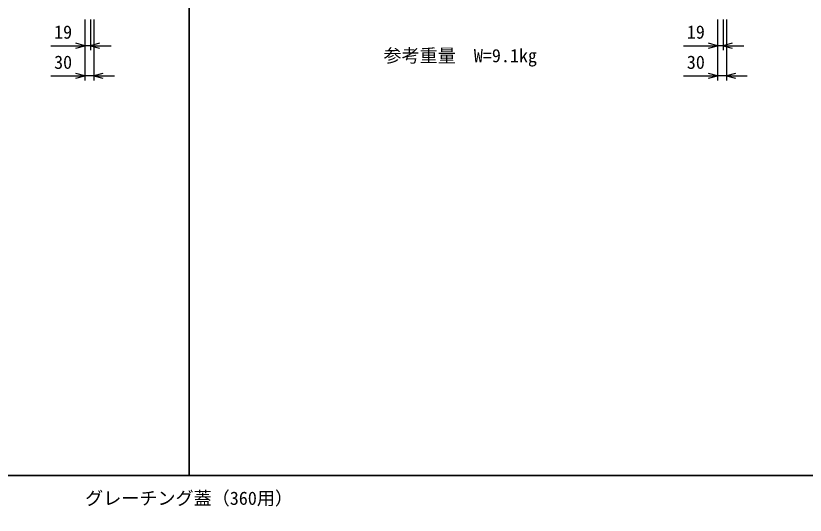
# Model space of a CAD drawing. Units: millimetres, scale not verified. Extents: x -25200 to 25200, y -8910 to 8910.
# Drawn here: x -11992 to -9372, y -1750 to -93 of the extents above; entities that cross this region are included whole.
import ezdxf
from ezdxf.enums import TextEntityAlignment as Align

# ---------------------------------------------------------------- set-up
doc = ezdxf.new("R2010")
doc.units = ezdxf.units.MM
doc.header["$LTSCALE"] = 30
doc.layers.add('0-0_DIM', color=7, linetype='Continuous', lineweight=25)
doc.layers.add('0-6_TXT', color=7, linetype='Continuous', lineweight=25)
doc.styles.add('ＭＳ ゴシック', font='')
doc.styles.get('ＭＳ ゴシック').set_extended_font_data('MS Gothic')

msp = doc.modelspace()

# ---------------------------------------------------------------- linework, layer by layer
at = {"layer": '0-0_DIM'}
for p, q in [((-11763.18, -105.31), (-11763.18, -306.9)), ((-11744.18, -105.31), (-11744.18, -206.9)), ((-11733.18, -105.31), (-11733.18, -306.9)), ((-9663.18, -105.31), (-9663.18, -306.9)), ((-9644.18, -105.31), (-9644.18, -206.9)), ((-9633.18, -105.31), (-9633.18, -306.9)), ((-11875.79, -191.9), (-11763.18, -191.9)), ((-11744.18, -191.9), (-11763.18, -191.9)), ((-11744.18, -191.9), (-11675.71, -191.9)), ((-9775.79, -191.9), (-9663.18, -191.9)), ((-9644.18, -191.9), (-9663.18, -191.9)), ((-9644.18, -191.9), (-9575.71, -191.9)), ((-11875.79, -291.9), (-11763.18, -291.9)), ((-11733.18, -291.9), (-11763.18, -291.9)), ((-11733.18, -291.9), (-11664.71, -291.9)), ((-9775.79, -291.9), (-9663.18, -291.9)), ((-9633.18, -291.9), (-9663.18, -291.9)), ((-9633.18, -291.9), (-9564.71, -291.9))]:
    msp.add_line(p, q, dxfattribs=at)
for points in [[(-11793.18, -199.94), (-11763.18, -191.9), (-11793.18, -183.86)], [(-11714.18, -183.86), (-11744.18, -191.9), (-11714.18, -199.94)], [(-9693.18, -199.94), (-9663.18, -191.9), (-9693.18, -183.86)], [(-9614.18, -183.86), (-9644.18, -191.9), (-9614.18, -199.94)], [(-11793.18, -299.94), (-11763.18, -291.9), (-11793.18, -283.86)], [(-11703.18, -283.86), (-11733.18, -291.9), (-11703.18, -299.94)], [(-9693.18, -299.94), (-9663.18, -291.9), (-9693.18, -283.86)], [(-9603.18, -283.86), (-9633.18, -291.9), (-9603.18, -299.94)]]:
    msp.add_lwpolyline(points, dxfattribs=at)
at = {"layer": '0-6_TXT'}
for points in [[(-13516.68, -1618.68), (-11416.68, -1618.68), (-11416.68, 1611.24), (-13516.68, 1611.24)], [(-11416.68, -1618.68), (-9316.68, -1618.68), (-9316.68, 1611.24), (-11416.68, 1611.24)], [(-13516.68, -1778.68), (-9316.68, -1778.68), (-9316.68, -1618.68), (-13516.68, -1618.68)]]:
    msp.add_lwpolyline(points, close=True, dxfattribs=at)

# ---------------------------------------------------------------- texts
at = {"layer": '0-0_DIM', "style": 'ＭＳ ゴシック'}
for s, p in [('19', (-11864.81, -181.9)), ('19', (-9764.81, -181.9)), ('参考重量\u3000W=9.1kg', (-10771.68, -260.09)), ('30', (-11864.81, -281.9)), ('30', (-9764.81, -281.9))]:
    msp.add_text(s, height=43.99, dxfattribs=at).set_placement(p, align=Align.BOTTOM_LEFT)
at = {"layer": '0-6_TXT', "style": 'ＭＳ ゴシック'}
msp.add_text('グレーチング蓋（360用）', height=43.99, dxfattribs=at).set_placement((-11761.68, -1728.68), align=Align.BOTTOM_LEFT)

doc.saveas('drawing.dxf')
